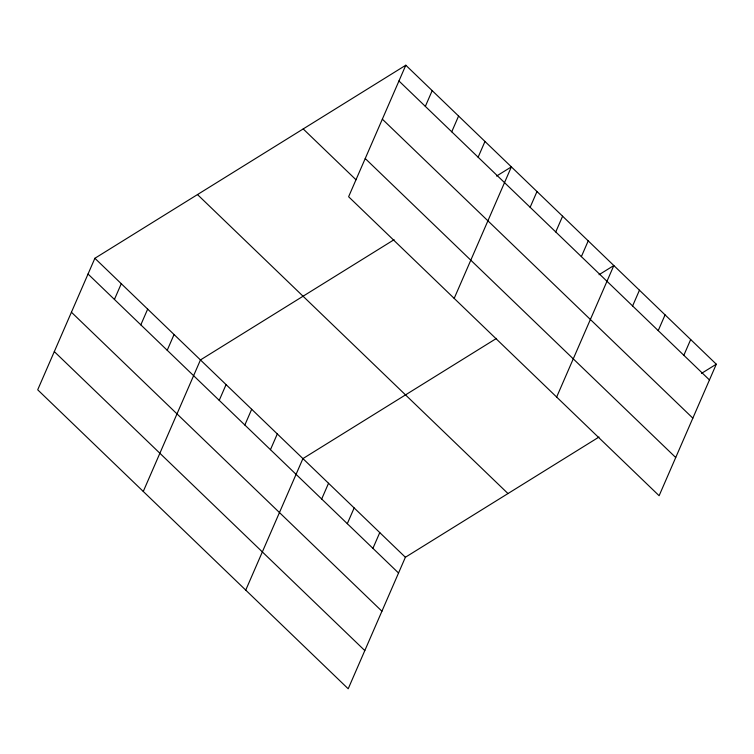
<?xml version="1.0" encoding="UTF-8"?>
<svg xmlns="http://www.w3.org/2000/svg" width="754" height="754" viewBox="0 0 754 754"><rect width="100%" height="100%" fill="white"/><g stroke="black" fill="none" stroke-linecap="round" stroke-linejoin="round"><path stroke-width="1.13" d="M405.803 65.221L348.612 196.737L659.119 495.717L716.3 364.201L405.803 65.221L94.881 258.283L37.7 389.799L348.197 688.779L405.388 557.263L599.015 437.028M114.429 299.442L121.281 283.692M140.819 324.861L147.671 309.112M167.218 350.271L174.061 334.522M143.269 491.457L200.451 359.941L394.088 239.697M219.225 400.355L226.068 384.606M244.843 425.02L251.685 409.271M270.46 449.686L277.302 433.936M425.341 106.38L432.193 90.631M245.738 590.118L302.919 458.602L496.547 338.367M451.74 131.799L458.583 116.041M321.685 499.016L328.537 483.267M478.13 157.209L484.973 141.46M347.302 523.681L354.154 507.932M454.181 298.386L511.372 166.87L496.575 176.059M372.919 548.346L379.771 532.597M530.137 207.284L536.989 191.535M555.755 231.949L562.607 216.2M581.372 256.624L588.214 240.875M556.65 397.056L613.831 265.54L599.034 274.729M632.606 305.954L639.449 290.205M658.223 330.62L665.066 314.87M683.84 355.285L690.683 339.536M701.503 373.39L716.3 364.201M398.951 80.97L709.448 379.95M382.344 119.17L692.841 418.15M365.228 158.528L675.725 457.518M303.202 128.934L355.982 179.754M197.482 194.57L507.989 493.559M94.881 258.283L405.388 557.263M88.039 274.032L398.536 573.012M71.423 312.231L381.929 611.221M54.307 351.6L364.813 650.579"/></g></svg>
